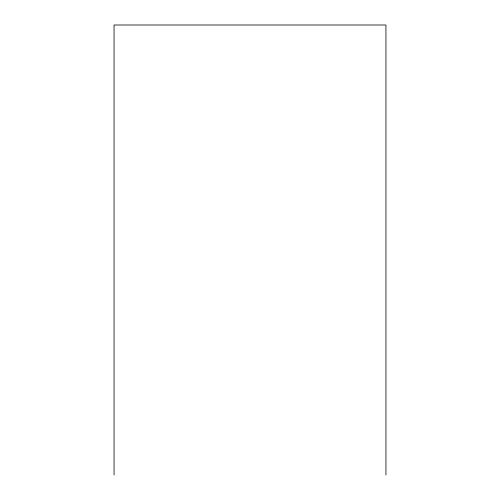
<?xml version="1.0" encoding="UTF-8"?>
<svg xmlns="http://www.w3.org/2000/svg" width="500" height="500" viewBox="0 0 500 500"><rect width="100%" height="100%" fill="white"/><g stroke="black" fill="none" stroke-linecap="round" stroke-linejoin="round"><path stroke-width="0.75" d="M385.944 475L385.944 25L114.056 25L114.056 475"/></g></svg>
